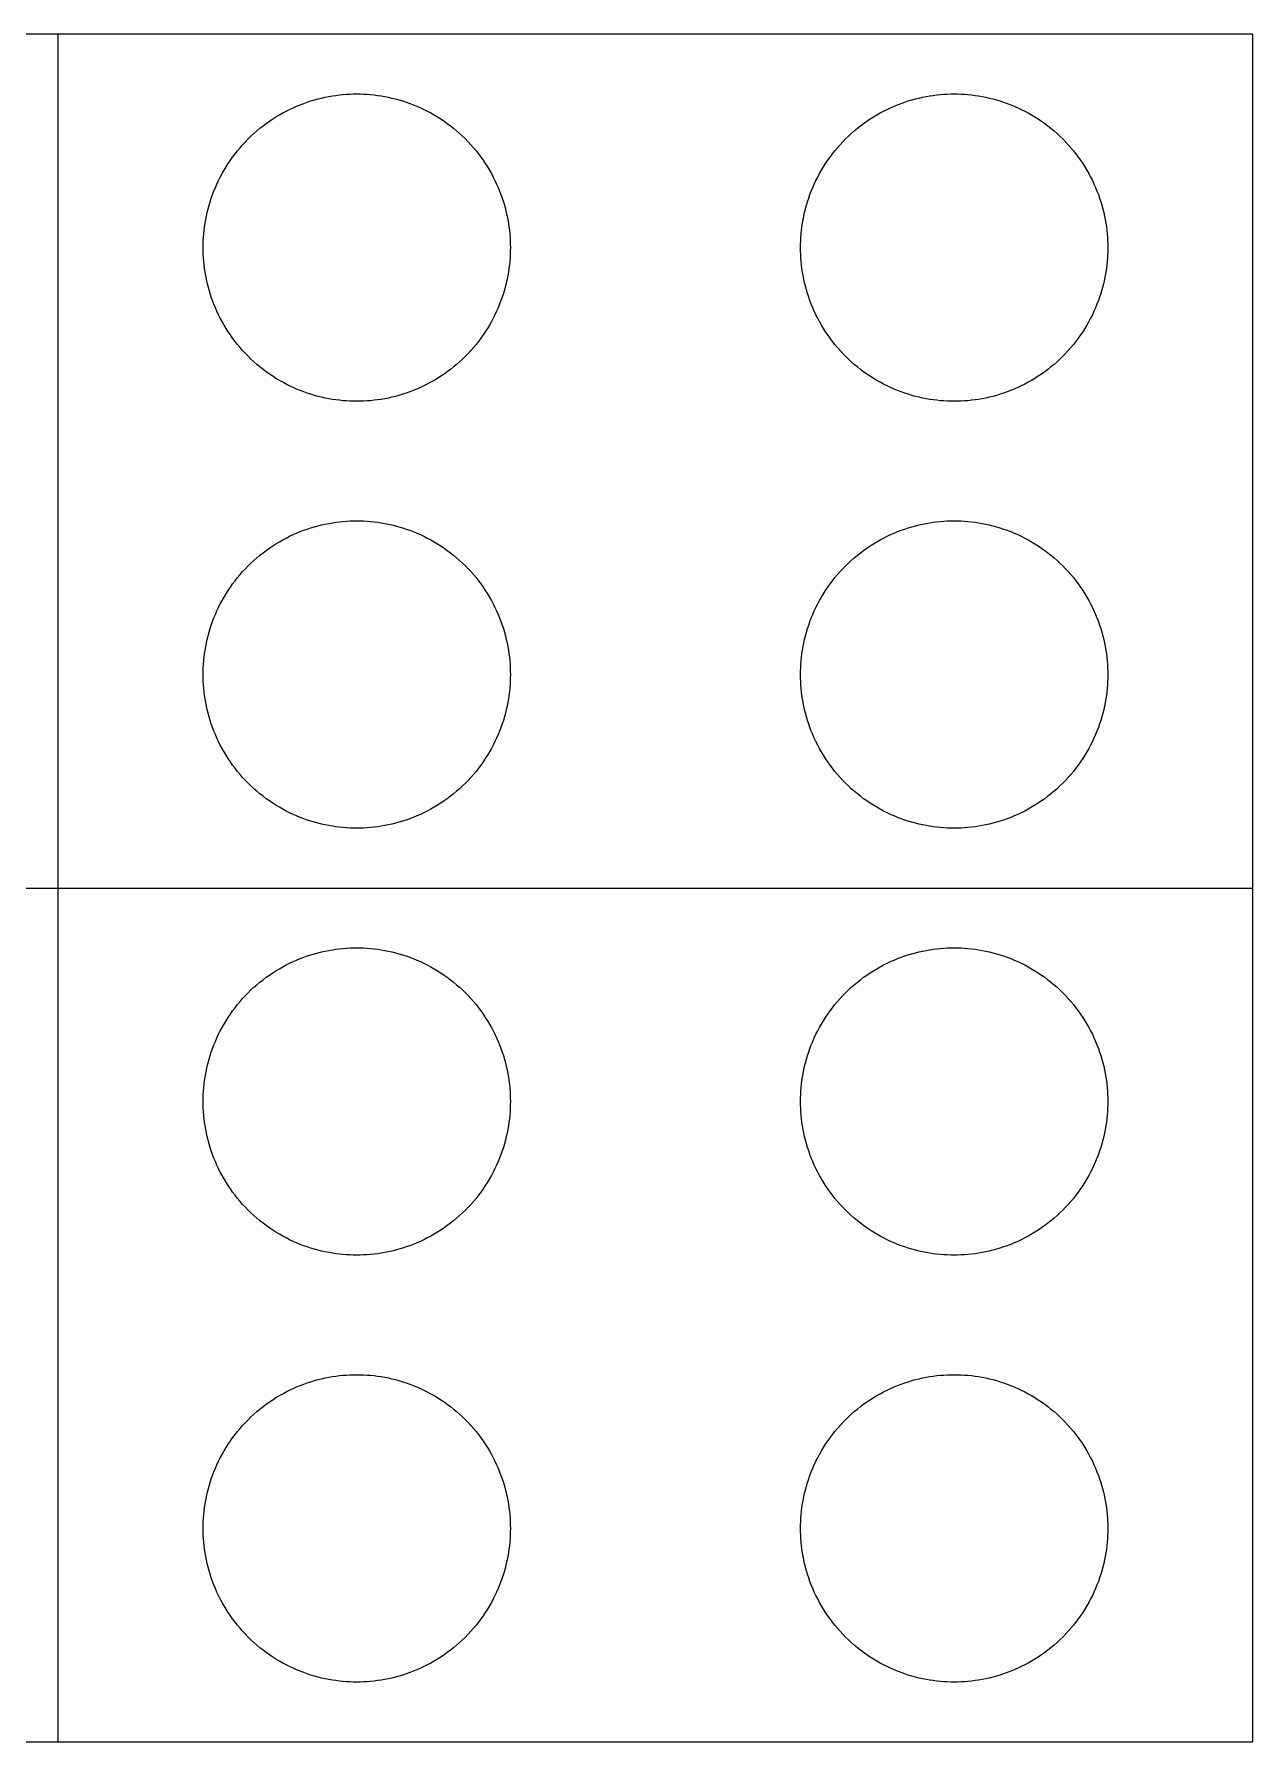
# Model space of a CAD drawing. Header units: millimetres. Extents: x -1467 to -767, y 409 to 909.
# Drawn here: x -1124 to -767, y 409 to 909 of the extents above; entities that cross this region are included whole.
import ezdxf

# ---------------------------------------------------------------- set-up
doc = ezdxf.new("R2010")
doc.units = ezdxf.units.MM
doc.header["$MEASUREMENT"] = 0
doc.layers.add('Default', color=178, linetype='Continuous', true_color=0x000000)

msp = doc.modelspace()

# ---------------------------------------------------------------- linework, layer by layer
at = {"layer": 'Default'}
for points in [[(-766.95, 908.7), (-1313.16, 908.7)], [(-1116.95, 408.7), (-1116.95, 908.7)], [(-766.95, 408.7), (-766.95, 908.7)], [(-1466.95, 658.7), (-766.95, 658.7)], [(-1466.95, 408.7), (-766.95, 408.7)]]:
    msp.add_lwpolyline(points, dxfattribs=at)
for points in [[(-984.45, 846.2), (-984.46, 845.21), (-984.49, 844.2), (-984.55, 843.18), (-984.63, 842.16), (-984.74, 841.13), (-984.86, 840.1), (-985.02, 839.06), (-985.2, 838.02), (-985.41, 836.97), (-985.64, 835.92), (-985.9, 834.87), (-986.19, 833.82), (-986.5, 832.77), (-986.84, 831.73), (-987.21, 830.68), (-987.61, 829.64), (-988.03, 828.6), (-988.49, 827.57), (-988.97, 826.55), (-989.48, 825.54), (-990.01, 824.53), (-990.58, 823.54), (-991.17, 822.55), (-991.78, 821.58), (-992.43, 820.62), (-993.1, 819.68), (-993.79, 818.75), (-994.51, 817.84), (-995.26, 816.95), (-996.02, 816.07), (-996.82, 815.22), (-997.63, 814.38), (-998.46, 813.57), (-999.32, 812.78), (-1000.19, 812.01), (-1001.08, 811.27), (-1002, 810.55), (-1002.92, 809.85), (-1003.87, 809.18), (-1004.82, 808.54), (-1005.8, 807.92), (-1006.78, 807.33), (-1007.77, 806.77), (-1008.78, 806.23), (-1009.79, 805.72), (-1010.82, 805.24), (-1011.85, 804.79), (-1012.88, 804.36), (-1013.92, 803.97), (-1014.97, 803.6), (-1016.02, 803.26), (-1017.07, 802.94), (-1018.12, 802.65), (-1019.17, 802.39), (-1020.21, 802.16), (-1021.26, 801.96), (-1022.3, 801.78), (-1023.34, 801.62), (-1024.38, 801.49), (-1025.4, 801.39), (-1026.43, 801.31), (-1027.44, 801.25), (-1028.45, 801.22), (-1029.45, 801.2), (-1030.45, 801.22), (-1031.45, 801.25), (-1032.47, 801.31), (-1033.49, 801.39), (-1034.52, 801.49), (-1035.55, 801.62), (-1036.59, 801.78), (-1037.64, 801.96), (-1038.68, 802.16), (-1039.73, 802.39), (-1040.78, 802.65), (-1041.83, 802.94), (-1042.88, 803.26), (-1043.93, 803.6), (-1044.97, 803.97), (-1046.01, 804.36), (-1047.05, 804.79), (-1048.08, 805.24), (-1049.1, 805.72), (-1050.12, 806.23), (-1051.12, 806.77), (-1052.12, 807.33), (-1053.1, 807.92), (-1054.07, 808.54), (-1055.03, 809.18), (-1055.97, 809.85), (-1056.9, 810.55), (-1057.81, 811.27), (-1058.7, 812.01), (-1059.58, 812.78), (-1060.43, 813.57), (-1061.27, 814.38), (-1062.08, 815.22), (-1062.87, 816.07), (-1063.64, 816.95), (-1064.38, 817.84), (-1065.1, 818.75), (-1065.8, 819.68), (-1066.47, 820.62), (-1067.11, 821.58), (-1067.73, 822.55), (-1068.32, 823.54), (-1068.88, 824.53), (-1069.42, 825.54), (-1069.93, 826.55), (-1070.41, 827.57), (-1070.86, 828.6), (-1071.29, 829.64), (-1071.69, 830.68), (-1072.06, 831.73), (-1072.4, 832.77), (-1072.71, 833.82), (-1073, 834.87), (-1073.26, 835.92), (-1073.49, 836.97), (-1073.7, 838.02), (-1073.88, 839.06), (-1074.03, 840.1), (-1074.16, 841.13), (-1074.27, 842.16), (-1074.35, 843.18), (-1074.4, 844.2), (-1074.44, 845.21), (-1074.45, 846.2), (-1074.44, 847.2), (-1074.4, 848.21), (-1074.35, 849.23), (-1074.27, 850.25), (-1074.16, 851.28), (-1074.03, 852.31), (-1073.88, 853.35), (-1073.7, 854.39), (-1073.49, 855.44), (-1073.26, 856.49), (-1073, 857.54), (-1072.71, 858.59), (-1072.4, 859.64), (-1072.06, 860.68), (-1071.69, 861.73), (-1071.29, 862.77), (-1070.86, 863.8), (-1070.41, 864.83), (-1069.93, 865.86), (-1069.42, 866.87), (-1068.88, 867.88), (-1068.32, 868.87), (-1067.73, 869.86), (-1067.11, 870.83), (-1066.47, 871.79), (-1065.8, 872.73), (-1065.1, 873.66), (-1064.38, 874.57), (-1063.64, 875.46), (-1062.87, 876.34), (-1062.08, 877.19), (-1061.27, 878.02), (-1060.43, 878.84), (-1059.58, 879.63), (-1058.7, 880.4), (-1057.81, 881.14), (-1056.9, 881.86), (-1055.97, 882.56), (-1055.03, 883.23), (-1054.07, 883.87), (-1053.1, 884.49), (-1052.12, 885.08), (-1051.12, 885.64), (-1050.12, 886.18), (-1049.1, 886.69), (-1048.08, 887.17), (-1047.05, 887.62), (-1046.01, 888.04), (-1044.97, 888.44), (-1043.93, 888.81), (-1042.88, 889.15), (-1041.83, 889.47), (-1040.78, 889.75), (-1039.73, 890.01), (-1038.68, 890.25), (-1037.64, 890.45), (-1036.59, 890.63), (-1035.55, 890.79), (-1034.52, 890.92), (-1033.49, 891.02), (-1032.47, 891.1), (-1031.45, 891.16), (-1030.45, 891.19), (-1029.45, 891.2), (-1028.45, 891.19), (-1027.44, 891.16), (-1026.43, 891.1), (-1025.4, 891.02), (-1024.38, 890.92), (-1023.34, 890.79), (-1022.3, 890.63), (-1021.26, 890.45), (-1020.21, 890.25), (-1019.17, 890.01), (-1018.12, 889.75), (-1017.07, 889.47), (-1016.02, 889.15), (-1014.97, 888.81), (-1013.92, 888.44), (-1012.88, 888.04), (-1011.85, 887.62), (-1010.82, 887.17), (-1009.79, 886.69), (-1008.78, 886.18), (-1007.77, 885.64), (-1006.78, 885.08), (-1005.8, 884.49), (-1004.82, 883.87), (-1003.87, 883.23), (-1002.92, 882.56), (-1002, 881.86), (-1001.08, 881.14), (-1000.19, 880.4), (-999.32, 879.63), (-998.46, 878.84), (-997.63, 878.02), (-996.82, 877.19), (-996.02, 876.34), (-995.26, 875.46), (-994.51, 874.57), (-993.79, 873.66), (-993.1, 872.73), (-992.43, 871.79), (-991.78, 870.83), (-991.17, 869.86), (-990.58, 868.87), (-990.01, 867.88), (-989.48, 866.87), (-988.97, 865.86), (-988.49, 864.83), (-988.03, 863.8), (-987.61, 862.77), (-987.21, 861.73), (-986.84, 860.68), (-986.5, 859.64), (-986.19, 858.59), (-985.9, 857.54), (-985.64, 856.49), (-985.41, 855.44), (-985.2, 854.39), (-985.02, 853.35), (-984.86, 852.31), (-984.74, 851.28), (-984.63, 850.25), (-984.55, 849.23), (-984.49, 848.21), (-984.46, 847.2)], [(-809.45, 846.2), (-809.46, 845.21), (-809.49, 844.2), (-809.55, 843.18), (-809.63, 842.16), (-809.74, 841.13), (-809.86, 840.1), (-810.02, 839.06), (-810.2, 838.02), (-810.41, 836.97), (-810.64, 835.92), (-810.9, 834.87), (-811.19, 833.82), (-811.5, 832.77), (-811.84, 831.73), (-812.21, 830.68), (-812.61, 829.64), (-813.03, 828.6), (-813.49, 827.57), (-813.97, 826.55), (-814.48, 825.54), (-815.01, 824.53), (-815.58, 823.54), (-816.17, 822.55), (-816.78, 821.58), (-817.43, 820.62), (-818.1, 819.68), (-818.79, 818.75), (-819.51, 817.84), (-820.26, 816.95), (-821.02, 816.07), (-821.82, 815.22), (-822.63, 814.38), (-823.46, 813.57), (-824.32, 812.78), (-825.19, 812.01), (-826.08, 811.27), (-827, 810.55), (-827.92, 809.85), (-828.87, 809.18), (-829.82, 808.54), (-830.8, 807.92), (-831.78, 807.33), (-832.77, 806.77), (-833.78, 806.23), (-834.79, 805.72), (-835.82, 805.24), (-836.85, 804.79), (-837.88, 804.36), (-838.92, 803.97), (-839.97, 803.6), (-841.02, 803.26), (-842.07, 802.94), (-843.12, 802.65), (-844.17, 802.39), (-845.21, 802.16), (-846.26, 801.96), (-847.3, 801.78), (-848.34, 801.62), (-849.38, 801.49), (-850.4, 801.39), (-851.43, 801.31), (-852.44, 801.25), (-853.45, 801.22), (-854.45, 801.2), (-855.45, 801.22), (-856.45, 801.25), (-857.47, 801.31), (-858.49, 801.39), (-859.52, 801.49), (-860.55, 801.62), (-861.59, 801.78), (-862.64, 801.96), (-863.68, 802.16), (-864.73, 802.39), (-865.78, 802.65), (-866.83, 802.94), (-867.88, 803.26), (-868.93, 803.6), (-869.97, 803.97), (-871.01, 804.36), (-872.05, 804.79), (-873.08, 805.24), (-874.1, 805.72), (-875.12, 806.23), (-876.12, 806.77), (-877.12, 807.33), (-878.1, 807.92), (-879.07, 808.54), (-880.03, 809.18), (-880.97, 809.85), (-881.9, 810.55), (-882.81, 811.27), (-883.7, 812.01), (-884.58, 812.78), (-885.43, 813.57), (-886.27, 814.38), (-887.08, 815.22), (-887.87, 816.07), (-888.64, 816.95), (-889.38, 817.84), (-890.1, 818.75), (-890.8, 819.68), (-891.47, 820.62), (-892.11, 821.58), (-892.73, 822.55), (-893.32, 823.54), (-893.88, 824.53), (-894.42, 825.54), (-894.93, 826.55), (-895.41, 827.57), (-895.86, 828.6), (-896.29, 829.64), (-896.69, 830.68), (-897.06, 831.73), (-897.4, 832.77), (-897.71, 833.82), (-898, 834.87), (-898.26, 835.92), (-898.49, 836.97), (-898.7, 838.02), (-898.88, 839.06), (-899.03, 840.1), (-899.16, 841.13), (-899.27, 842.16), (-899.35, 843.18), (-899.4, 844.2), (-899.44, 845.21), (-899.45, 846.2), (-899.44, 847.2), (-899.4, 848.21), (-899.35, 849.23), (-899.27, 850.25), (-899.16, 851.28), (-899.03, 852.31), (-898.88, 853.35), (-898.7, 854.39), (-898.49, 855.44), (-898.26, 856.49), (-898, 857.54), (-897.71, 858.59), (-897.4, 859.64), (-897.06, 860.68), (-896.69, 861.73), (-896.29, 862.77), (-895.86, 863.8), (-895.41, 864.83), (-894.93, 865.86), (-894.42, 866.87), (-893.88, 867.88), (-893.32, 868.87), (-892.73, 869.86), (-892.11, 870.83), (-891.47, 871.79), (-890.8, 872.73), (-890.1, 873.66), (-889.38, 874.57), (-888.64, 875.46), (-887.87, 876.34), (-887.08, 877.19), (-886.27, 878.02), (-885.43, 878.84), (-884.58, 879.63), (-883.7, 880.4), (-882.81, 881.14), (-881.9, 881.86), (-880.97, 882.56), (-880.03, 883.23), (-879.07, 883.87), (-878.1, 884.49), (-877.12, 885.08), (-876.12, 885.64), (-875.12, 886.18), (-874.1, 886.69), (-873.08, 887.17), (-872.05, 887.62), (-871.01, 888.04), (-869.97, 888.44), (-868.93, 888.81), (-867.88, 889.15), (-866.83, 889.47), (-865.78, 889.75), (-864.73, 890.01), (-863.68, 890.25), (-862.64, 890.45), (-861.59, 890.63), (-860.55, 890.79), (-859.52, 890.92), (-858.49, 891.02), (-857.47, 891.1), (-856.45, 891.16), (-855.45, 891.19), (-854.45, 891.2), (-853.45, 891.19), (-852.44, 891.16), (-851.43, 891.1), (-850.4, 891.02), (-849.38, 890.92), (-848.34, 890.79), (-847.3, 890.63), (-846.26, 890.45), (-845.21, 890.25), (-844.17, 890.01), (-843.12, 889.75), (-842.07, 889.47), (-841.02, 889.15), (-839.97, 888.81), (-838.92, 888.44), (-837.88, 888.04), (-836.85, 887.62), (-835.82, 887.17), (-834.79, 886.69), (-833.78, 886.18), (-832.77, 885.64), (-831.78, 885.08), (-830.8, 884.49), (-829.82, 883.87), (-828.87, 883.23), (-827.92, 882.56), (-827, 881.86), (-826.08, 881.14), (-825.19, 880.4), (-824.32, 879.63), (-823.46, 878.84), (-822.63, 878.02), (-821.82, 877.19), (-821.02, 876.34), (-820.26, 875.46), (-819.51, 874.57), (-818.79, 873.66), (-818.1, 872.73), (-817.43, 871.79), (-816.78, 870.83), (-816.17, 869.86), (-815.58, 868.87), (-815.01, 867.88), (-814.48, 866.87), (-813.97, 865.86), (-813.49, 864.83), (-813.03, 863.8), (-812.61, 862.77), (-812.21, 861.73), (-811.84, 860.68), (-811.5, 859.64), (-811.19, 858.59), (-810.9, 857.54), (-810.64, 856.49), (-810.41, 855.44), (-810.2, 854.39), (-810.02, 853.35), (-809.86, 852.31), (-809.74, 851.28), (-809.63, 850.25), (-809.55, 849.23), (-809.49, 848.21), (-809.46, 847.2)], [(-984.45, 721.2), (-984.46, 720.21), (-984.49, 719.2), (-984.55, 718.18), (-984.63, 717.16), (-984.74, 716.13), (-984.86, 715.1), (-985.02, 714.06), (-985.2, 713.02), (-985.41, 711.97), (-985.64, 710.92), (-985.9, 709.87), (-986.19, 708.82), (-986.5, 707.77), (-986.84, 706.73), (-987.21, 705.68), (-987.61, 704.64), (-988.03, 703.6), (-988.49, 702.57), (-988.97, 701.55), (-989.48, 700.54), (-990.01, 699.53), (-990.58, 698.54), (-991.17, 697.55), (-991.78, 696.58), (-992.43, 695.62), (-993.1, 694.68), (-993.79, 693.75), (-994.51, 692.84), (-995.26, 691.95), (-996.02, 691.07), (-996.82, 690.22), (-997.63, 689.38), (-998.46, 688.57), (-999.32, 687.78), (-1000.19, 687.01), (-1001.08, 686.27), (-1002, 685.55), (-1002.92, 684.85), (-1003.87, 684.18), (-1004.82, 683.54), (-1005.8, 682.92), (-1006.78, 682.33), (-1007.77, 681.77), (-1008.78, 681.23), (-1009.79, 680.72), (-1010.82, 680.24), (-1011.85, 679.79), (-1012.88, 679.36), (-1013.92, 678.97), (-1014.97, 678.6), (-1016.02, 678.26), (-1017.07, 677.94), (-1018.12, 677.65), (-1019.17, 677.39), (-1020.21, 677.16), (-1021.26, 676.96), (-1022.3, 676.78), (-1023.34, 676.62), (-1024.38, 676.49), (-1025.4, 676.39), (-1026.43, 676.31), (-1027.44, 676.25), (-1028.45, 676.22), (-1029.45, 676.2), (-1030.45, 676.22), (-1031.45, 676.25), (-1032.47, 676.31), (-1033.49, 676.39), (-1034.52, 676.49), (-1035.55, 676.62), (-1036.59, 676.78), (-1037.64, 676.96), (-1038.68, 677.16), (-1039.73, 677.39), (-1040.78, 677.65), (-1041.83, 677.94), (-1042.88, 678.26), (-1043.93, 678.6), (-1044.97, 678.97), (-1046.01, 679.36), (-1047.05, 679.79), (-1048.08, 680.24), (-1049.1, 680.72), (-1050.12, 681.23), (-1051.12, 681.77), (-1052.12, 682.33), (-1053.1, 682.92), (-1054.07, 683.54), (-1055.03, 684.18), (-1055.97, 684.85), (-1056.9, 685.55), (-1057.81, 686.27), (-1058.7, 687.01), (-1059.58, 687.78), (-1060.43, 688.57), (-1061.27, 689.38), (-1062.08, 690.22), (-1062.87, 691.07), (-1063.64, 691.95), (-1064.38, 692.84), (-1065.1, 693.75), (-1065.8, 694.68), (-1066.47, 695.62), (-1067.11, 696.58), (-1067.73, 697.55), (-1068.32, 698.54), (-1068.88, 699.53), (-1069.42, 700.54), (-1069.93, 701.55), (-1070.41, 702.57), (-1070.86, 703.6), (-1071.29, 704.64), (-1071.69, 705.68), (-1072.06, 706.73), (-1072.4, 707.77), (-1072.71, 708.82), (-1073, 709.87), (-1073.26, 710.92), (-1073.49, 711.97), (-1073.7, 713.02), (-1073.88, 714.06), (-1074.03, 715.1), (-1074.16, 716.13), (-1074.27, 717.16), (-1074.35, 718.18), (-1074.4, 719.2), (-1074.44, 720.21), (-1074.45, 721.2), (-1074.44, 722.2), (-1074.4, 723.21), (-1074.35, 724.23), (-1074.27, 725.25), (-1074.16, 726.28), (-1074.03, 727.31), (-1073.88, 728.35), (-1073.7, 729.39), (-1073.49, 730.44), (-1073.26, 731.49), (-1073, 732.54), (-1072.71, 733.59), (-1072.4, 734.64), (-1072.06, 735.68), (-1071.69, 736.73), (-1071.29, 737.77), (-1070.86, 738.8), (-1070.41, 739.83), (-1069.93, 740.86), (-1069.42, 741.87), (-1068.88, 742.88), (-1068.32, 743.87), (-1067.73, 744.86), (-1067.11, 745.83), (-1066.47, 746.79), (-1065.8, 747.73), (-1065.1, 748.66), (-1064.38, 749.57), (-1063.64, 750.46), (-1062.87, 751.34), (-1062.08, 752.19), (-1061.27, 753.02), (-1060.43, 753.84), (-1059.58, 754.63), (-1058.7, 755.4), (-1057.81, 756.14), (-1056.9, 756.86), (-1055.97, 757.56), (-1055.03, 758.23), (-1054.07, 758.87), (-1053.1, 759.49), (-1052.12, 760.08), (-1051.12, 760.64), (-1050.12, 761.18), (-1049.1, 761.69), (-1048.08, 762.17), (-1047.05, 762.62), (-1046.01, 763.04), (-1044.97, 763.44), (-1043.93, 763.81), (-1042.88, 764.15), (-1041.83, 764.47), (-1040.78, 764.75), (-1039.73, 765.01), (-1038.68, 765.25), (-1037.64, 765.45), (-1036.59, 765.63), (-1035.55, 765.79), (-1034.52, 765.92), (-1033.49, 766.02), (-1032.47, 766.1), (-1031.45, 766.16), (-1030.45, 766.19), (-1029.45, 766.2), (-1028.45, 766.19), (-1027.44, 766.16), (-1026.43, 766.1), (-1025.4, 766.02), (-1024.38, 765.92), (-1023.34, 765.79), (-1022.3, 765.63), (-1021.26, 765.45), (-1020.21, 765.25), (-1019.17, 765.01), (-1018.12, 764.75), (-1017.07, 764.47), (-1016.02, 764.15), (-1014.97, 763.81), (-1013.92, 763.44), (-1012.88, 763.04), (-1011.85, 762.62), (-1010.82, 762.17), (-1009.79, 761.69), (-1008.78, 761.18), (-1007.77, 760.64), (-1006.78, 760.08), (-1005.8, 759.49), (-1004.82, 758.87), (-1003.87, 758.23), (-1002.92, 757.56), (-1002, 756.86), (-1001.08, 756.14), (-1000.19, 755.4), (-999.32, 754.63), (-998.46, 753.84), (-997.63, 753.02), (-996.82, 752.19), (-996.02, 751.34), (-995.26, 750.46), (-994.51, 749.57), (-993.79, 748.66), (-993.1, 747.73), (-992.43, 746.79), (-991.78, 745.83), (-991.17, 744.86), (-990.58, 743.87), (-990.01, 742.88), (-989.48, 741.87), (-988.97, 740.86), (-988.49, 739.83), (-988.03, 738.8), (-987.61, 737.77), (-987.21, 736.73), (-986.84, 735.68), (-986.5, 734.64), (-986.19, 733.59), (-985.9, 732.54), (-985.64, 731.49), (-985.41, 730.44), (-985.2, 729.39), (-985.02, 728.35), (-984.86, 727.31), (-984.74, 726.28), (-984.63, 725.25), (-984.55, 724.23), (-984.49, 723.21), (-984.46, 722.2)], [(-809.45, 721.2), (-809.46, 720.21), (-809.49, 719.2), (-809.55, 718.18), (-809.63, 717.16), (-809.74, 716.13), (-809.86, 715.1), (-810.02, 714.06), (-810.2, 713.02), (-810.41, 711.97), (-810.64, 710.92), (-810.9, 709.87), (-811.19, 708.82), (-811.5, 707.77), (-811.84, 706.73), (-812.21, 705.68), (-812.61, 704.64), (-813.03, 703.6), (-813.49, 702.57), (-813.97, 701.55), (-814.48, 700.54), (-815.01, 699.53), (-815.58, 698.54), (-816.17, 697.55), (-816.78, 696.58), (-817.43, 695.62), (-818.1, 694.68), (-818.79, 693.75), (-819.51, 692.84), (-820.26, 691.95), (-821.02, 691.07), (-821.82, 690.22), (-822.63, 689.38), (-823.46, 688.57), (-824.32, 687.78), (-825.19, 687.01), (-826.08, 686.27), (-827, 685.55), (-827.92, 684.85), (-828.87, 684.18), (-829.82, 683.54), (-830.8, 682.92), (-831.78, 682.33), (-832.77, 681.77), (-833.78, 681.23), (-834.79, 680.72), (-835.82, 680.24), (-836.85, 679.79), (-837.88, 679.36), (-838.92, 678.97), (-839.97, 678.6), (-841.02, 678.26), (-842.07, 677.94), (-843.12, 677.65), (-844.17, 677.39), (-845.21, 677.16), (-846.26, 676.96), (-847.3, 676.78), (-848.34, 676.62), (-849.38, 676.49), (-850.4, 676.39), (-851.43, 676.31), (-852.44, 676.25), (-853.45, 676.22), (-854.45, 676.2), (-855.45, 676.22), (-856.45, 676.25), (-857.47, 676.31), (-858.49, 676.39), (-859.52, 676.49), (-860.55, 676.62), (-861.59, 676.78), (-862.64, 676.96), (-863.68, 677.16), (-864.73, 677.39), (-865.78, 677.65), (-866.83, 677.94), (-867.88, 678.26), (-868.93, 678.6), (-869.97, 678.97), (-871.01, 679.36), (-872.05, 679.79), (-873.08, 680.24), (-874.1, 680.72), (-875.12, 681.23), (-876.12, 681.77), (-877.12, 682.33), (-878.1, 682.92), (-879.07, 683.54), (-880.03, 684.18), (-880.97, 684.85), (-881.9, 685.55), (-882.81, 686.27), (-883.7, 687.01), (-884.58, 687.78), (-885.43, 688.57), (-886.27, 689.38), (-887.08, 690.22), (-887.87, 691.07), (-888.64, 691.95), (-889.38, 692.84), (-890.1, 693.75), (-890.8, 694.68), (-891.47, 695.62), (-892.11, 696.58), (-892.73, 697.55), (-893.32, 698.54), (-893.88, 699.53), (-894.42, 700.54), (-894.93, 701.55), (-895.41, 702.57), (-895.86, 703.6), (-896.29, 704.64), (-896.69, 705.68), (-897.06, 706.73), (-897.4, 707.77), (-897.71, 708.82), (-898, 709.87), (-898.26, 710.92), (-898.49, 711.97), (-898.7, 713.02), (-898.88, 714.06), (-899.03, 715.1), (-899.16, 716.13), (-899.27, 717.16), (-899.35, 718.18), (-899.4, 719.2), (-899.44, 720.21), (-899.45, 721.2), (-899.44, 722.2), (-899.4, 723.21), (-899.35, 724.23), (-899.27, 725.25), (-899.16, 726.28), (-899.03, 727.31), (-898.88, 728.35), (-898.7, 729.39), (-898.49, 730.44), (-898.26, 731.49), (-898, 732.54), (-897.71, 733.59), (-897.4, 734.64), (-897.06, 735.68), (-896.69, 736.73), (-896.29, 737.77), (-895.86, 738.8), (-895.41, 739.83), (-894.93, 740.86), (-894.42, 741.87), (-893.88, 742.88), (-893.32, 743.87), (-892.73, 744.86), (-892.11, 745.83), (-891.47, 746.79), (-890.8, 747.73), (-890.1, 748.66), (-889.38, 749.57), (-888.64, 750.46), (-887.87, 751.34), (-887.08, 752.19), (-886.27, 753.02), (-885.43, 753.84), (-884.58, 754.63), (-883.7, 755.4), (-882.81, 756.14), (-881.9, 756.86), (-880.97, 757.56), (-880.03, 758.23), (-879.07, 758.87), (-878.1, 759.49), (-877.12, 760.08), (-876.12, 760.64), (-875.12, 761.18), (-874.1, 761.69), (-873.08, 762.17), (-872.05, 762.62), (-871.01, 763.04), (-869.97, 763.44), (-868.93, 763.81), (-867.88, 764.15), (-866.83, 764.47), (-865.78, 764.75), (-864.73, 765.01), (-863.68, 765.25), (-862.64, 765.45), (-861.59, 765.63), (-860.55, 765.79), (-859.52, 765.92), (-858.49, 766.02), (-857.47, 766.1), (-856.45, 766.16), (-855.45, 766.19), (-854.45, 766.2), (-853.45, 766.19), (-852.44, 766.16), (-851.43, 766.1), (-850.4, 766.02), (-849.38, 765.92), (-848.34, 765.79), (-847.3, 765.63), (-846.26, 765.45), (-845.21, 765.25), (-844.17, 765.01), (-843.12, 764.75), (-842.07, 764.47), (-841.02, 764.15), (-839.97, 763.81), (-838.92, 763.44), (-837.88, 763.04), (-836.85, 762.62), (-835.82, 762.17), (-834.79, 761.69), (-833.78, 761.18), (-832.77, 760.64), (-831.78, 760.08), (-830.8, 759.49), (-829.82, 758.87), (-828.87, 758.23), (-827.92, 757.56), (-827, 756.86), (-826.08, 756.14), (-825.19, 755.4), (-824.32, 754.63), (-823.46, 753.84), (-822.63, 753.02), (-821.82, 752.19), (-821.02, 751.34), (-820.26, 750.46), (-819.51, 749.57), (-818.79, 748.66), (-818.1, 747.73), (-817.43, 746.79), (-816.78, 745.83), (-816.17, 744.86), (-815.58, 743.87), (-815.01, 742.88), (-814.48, 741.87), (-813.97, 740.86), (-813.49, 739.83), (-813.03, 738.8), (-812.61, 737.77), (-812.21, 736.73), (-811.84, 735.68), (-811.5, 734.64), (-811.19, 733.59), (-810.9, 732.54), (-810.64, 731.49), (-810.41, 730.44), (-810.2, 729.39), (-810.02, 728.35), (-809.86, 727.31), (-809.74, 726.28), (-809.63, 725.25), (-809.55, 724.23), (-809.49, 723.21), (-809.46, 722.2)], [(-984.45, 596.2), (-984.46, 595.21), (-984.49, 594.2), (-984.55, 593.18), (-984.63, 592.16), (-984.74, 591.13), (-984.86, 590.1), (-985.02, 589.06), (-985.2, 588.02), (-985.41, 586.97), (-985.64, 585.92), (-985.9, 584.87), (-986.19, 583.82), (-986.5, 582.77), (-986.84, 581.73), (-987.21, 580.68), (-987.61, 579.64), (-988.03, 578.6), (-988.49, 577.57), (-988.97, 576.55), (-989.48, 575.54), (-990.01, 574.53), (-990.58, 573.54), (-991.17, 572.55), (-991.78, 571.58), (-992.43, 570.62), (-993.1, 569.68), (-993.79, 568.75), (-994.51, 567.84), (-995.26, 566.95), (-996.02, 566.07), (-996.82, 565.22), (-997.63, 564.38), (-998.46, 563.57), (-999.32, 562.78), (-1000.19, 562.01), (-1001.08, 561.27), (-1002, 560.55), (-1002.92, 559.85), (-1003.87, 559.18), (-1004.82, 558.54), (-1005.8, 557.92), (-1006.78, 557.33), (-1007.77, 556.77), (-1008.78, 556.23), (-1009.79, 555.72), (-1010.82, 555.24), (-1011.85, 554.79), (-1012.88, 554.36), (-1013.92, 553.97), (-1014.97, 553.6), (-1016.02, 553.26), (-1017.07, 552.94), (-1018.12, 552.65), (-1019.17, 552.39), (-1020.21, 552.16), (-1021.26, 551.96), (-1022.3, 551.78), (-1023.34, 551.62), (-1024.38, 551.49), (-1025.4, 551.39), (-1026.43, 551.31), (-1027.44, 551.25), (-1028.45, 551.22), (-1029.45, 551.2), (-1030.45, 551.22), (-1031.45, 551.25), (-1032.47, 551.31), (-1033.49, 551.39), (-1034.52, 551.49), (-1035.55, 551.62), (-1036.59, 551.78), (-1037.64, 551.96), (-1038.68, 552.16), (-1039.73, 552.39), (-1040.78, 552.65), (-1041.83, 552.94), (-1042.88, 553.26), (-1043.93, 553.6), (-1044.97, 553.97), (-1046.01, 554.36), (-1047.05, 554.79), (-1048.08, 555.24), (-1049.1, 555.72), (-1050.12, 556.23), (-1051.12, 556.77), (-1052.12, 557.33), (-1053.1, 557.92), (-1054.07, 558.54), (-1055.03, 559.18), (-1055.97, 559.85), (-1056.9, 560.55), (-1057.81, 561.27), (-1058.7, 562.01), (-1059.58, 562.78), (-1060.43, 563.57), (-1061.27, 564.38), (-1062.08, 565.22), (-1062.87, 566.07), (-1063.64, 566.95), (-1064.38, 567.84), (-1065.1, 568.75), (-1065.8, 569.68), (-1066.47, 570.62), (-1067.11, 571.58), (-1067.73, 572.55), (-1068.32, 573.54), (-1068.88, 574.53), (-1069.42, 575.54), (-1069.93, 576.55), (-1070.41, 577.57), (-1070.86, 578.6), (-1071.29, 579.64), (-1071.69, 580.68), (-1072.06, 581.73), (-1072.4, 582.77), (-1072.71, 583.82), (-1073, 584.87), (-1073.26, 585.92), (-1073.49, 586.97), (-1073.7, 588.02), (-1073.88, 589.06), (-1074.03, 590.1), (-1074.16, 591.13), (-1074.27, 592.16), (-1074.35, 593.18), (-1074.4, 594.2), (-1074.44, 595.21), (-1074.45, 596.2), (-1074.44, 597.2), (-1074.4, 598.21), (-1074.35, 599.23), (-1074.27, 600.25), (-1074.16, 601.28), (-1074.03, 602.31), (-1073.88, 603.35), (-1073.7, 604.39), (-1073.49, 605.44), (-1073.26, 606.49), (-1073, 607.54), (-1072.71, 608.59), (-1072.4, 609.64), (-1072.06, 610.68), (-1071.69, 611.73), (-1071.29, 612.77), (-1070.86, 613.8), (-1070.41, 614.83), (-1069.93, 615.86), (-1069.42, 616.87), (-1068.88, 617.88), (-1068.32, 618.87), (-1067.73, 619.86), (-1067.11, 620.83), (-1066.47, 621.79), (-1065.8, 622.73), (-1065.1, 623.66), (-1064.38, 624.57), (-1063.64, 625.46), (-1062.87, 626.34), (-1062.08, 627.19), (-1061.27, 628.02), (-1060.43, 628.84), (-1059.58, 629.63), (-1058.7, 630.4), (-1057.81, 631.14), (-1056.9, 631.86), (-1055.97, 632.56), (-1055.03, 633.23), (-1054.07, 633.87), (-1053.1, 634.49), (-1052.12, 635.08), (-1051.12, 635.64), (-1050.12, 636.18), (-1049.1, 636.69), (-1048.08, 637.17), (-1047.05, 637.62), (-1046.01, 638.04), (-1044.97, 638.44), (-1043.93, 638.81), (-1042.88, 639.15), (-1041.83, 639.47), (-1040.78, 639.75), (-1039.73, 640.01), (-1038.68, 640.25), (-1037.64, 640.45), (-1036.59, 640.63), (-1035.55, 640.79), (-1034.52, 640.92), (-1033.49, 641.02), (-1032.47, 641.1), (-1031.45, 641.16), (-1030.45, 641.19), (-1029.45, 641.2), (-1028.45, 641.19), (-1027.44, 641.16), (-1026.43, 641.1), (-1025.4, 641.02), (-1024.38, 640.92), (-1023.34, 640.79), (-1022.3, 640.63), (-1021.26, 640.45), (-1020.21, 640.25), (-1019.17, 640.01), (-1018.12, 639.75), (-1017.07, 639.47), (-1016.02, 639.15), (-1014.97, 638.81), (-1013.92, 638.44), (-1012.88, 638.04), (-1011.85, 637.62), (-1010.82, 637.17), (-1009.79, 636.69), (-1008.78, 636.18), (-1007.77, 635.64), (-1006.78, 635.08), (-1005.8, 634.49), (-1004.82, 633.87), (-1003.87, 633.23), (-1002.92, 632.56), (-1002, 631.86), (-1001.08, 631.14), (-1000.19, 630.4), (-999.32, 629.63), (-998.46, 628.84), (-997.63, 628.02), (-996.82, 627.19), (-996.02, 626.34), (-995.26, 625.46), (-994.51, 624.57), (-993.79, 623.66), (-993.1, 622.73), (-992.43, 621.79), (-991.78, 620.83), (-991.17, 619.86), (-990.58, 618.87), (-990.01, 617.88), (-989.48, 616.87), (-988.97, 615.86), (-988.49, 614.83), (-988.03, 613.8), (-987.61, 612.77), (-987.21, 611.73), (-986.84, 610.68), (-986.5, 609.64), (-986.19, 608.59), (-985.9, 607.54), (-985.64, 606.49), (-985.41, 605.44), (-985.2, 604.39), (-985.02, 603.35), (-984.86, 602.31), (-984.74, 601.28), (-984.63, 600.25), (-984.55, 599.23), (-984.49, 598.21), (-984.46, 597.2)], [(-809.45, 596.2), (-809.46, 595.21), (-809.49, 594.2), (-809.55, 593.18), (-809.63, 592.16), (-809.74, 591.13), (-809.86, 590.1), (-810.02, 589.06), (-810.2, 588.02), (-810.41, 586.97), (-810.64, 585.92), (-810.9, 584.87), (-811.19, 583.82), (-811.5, 582.77), (-811.84, 581.73), (-812.21, 580.68), (-812.61, 579.64), (-813.03, 578.6), (-813.49, 577.57), (-813.97, 576.55), (-814.48, 575.54), (-815.01, 574.53), (-815.58, 573.54), (-816.17, 572.55), (-816.78, 571.58), (-817.43, 570.62), (-818.1, 569.68), (-818.79, 568.75), (-819.51, 567.84), (-820.26, 566.95), (-821.02, 566.07), (-821.82, 565.22), (-822.63, 564.38), (-823.46, 563.57), (-824.32, 562.78), (-825.19, 562.01), (-826.08, 561.27), (-827, 560.55), (-827.92, 559.85), (-828.87, 559.18), (-829.82, 558.54), (-830.8, 557.92), (-831.78, 557.33), (-832.77, 556.77), (-833.78, 556.23), (-834.79, 555.72), (-835.82, 555.24), (-836.85, 554.79), (-837.88, 554.36), (-838.92, 553.97), (-839.97, 553.6), (-841.02, 553.26), (-842.07, 552.94), (-843.12, 552.65), (-844.17, 552.39), (-845.21, 552.16), (-846.26, 551.96), (-847.3, 551.78), (-848.34, 551.62), (-849.38, 551.49), (-850.4, 551.39), (-851.43, 551.31), (-852.44, 551.25), (-853.45, 551.22), (-854.45, 551.2), (-855.45, 551.22), (-856.45, 551.25), (-857.47, 551.31), (-858.49, 551.39), (-859.52, 551.49), (-860.55, 551.62), (-861.59, 551.78), (-862.64, 551.96), (-863.68, 552.16), (-864.73, 552.39), (-865.78, 552.65), (-866.83, 552.94), (-867.88, 553.26), (-868.93, 553.6), (-869.97, 553.97), (-871.01, 554.36), (-872.05, 554.79), (-873.08, 555.24), (-874.1, 555.72), (-875.12, 556.23), (-876.12, 556.77), (-877.12, 557.33), (-878.1, 557.92), (-879.07, 558.54), (-880.03, 559.18), (-880.97, 559.85), (-881.9, 560.55), (-882.81, 561.27), (-883.7, 562.01), (-884.58, 562.78), (-885.43, 563.57), (-886.27, 564.38), (-887.08, 565.22), (-887.87, 566.07), (-888.64, 566.95), (-889.38, 567.84), (-890.1, 568.75), (-890.8, 569.68), (-891.47, 570.62), (-892.11, 571.58), (-892.73, 572.55), (-893.32, 573.54), (-893.88, 574.53), (-894.42, 575.54), (-894.93, 576.55), (-895.41, 577.57), (-895.86, 578.6), (-896.29, 579.64), (-896.69, 580.68), (-897.06, 581.73), (-897.4, 582.77), (-897.71, 583.82), (-898, 584.87), (-898.26, 585.92), (-898.49, 586.97), (-898.7, 588.02), (-898.88, 589.06), (-899.03, 590.1), (-899.16, 591.13), (-899.27, 592.16), (-899.35, 593.18), (-899.4, 594.2), (-899.44, 595.21), (-899.45, 596.2), (-899.44, 597.2), (-899.4, 598.21), (-899.35, 599.23), (-899.27, 600.25), (-899.16, 601.28), (-899.03, 602.31), (-898.88, 603.35), (-898.7, 604.39), (-898.49, 605.44), (-898.26, 606.49), (-898, 607.54), (-897.71, 608.59), (-897.4, 609.64), (-897.06, 610.68), (-896.69, 611.73), (-896.29, 612.77), (-895.86, 613.8), (-895.41, 614.83), (-894.93, 615.86), (-894.42, 616.87), (-893.88, 617.88), (-893.32, 618.87), (-892.73, 619.86), (-892.11, 620.83), (-891.47, 621.79), (-890.8, 622.73), (-890.1, 623.66), (-889.38, 624.57), (-888.64, 625.46), (-887.87, 626.34), (-887.08, 627.19), (-886.27, 628.02), (-885.43, 628.84), (-884.58, 629.63), (-883.7, 630.4), (-882.81, 631.14), (-881.9, 631.86), (-880.97, 632.56), (-880.03, 633.23), (-879.07, 633.87), (-878.1, 634.49), (-877.12, 635.08), (-876.12, 635.64), (-875.12, 636.18), (-874.1, 636.69), (-873.08, 637.17), (-872.05, 637.62), (-871.01, 638.04), (-869.97, 638.44), (-868.93, 638.81), (-867.88, 639.15), (-866.83, 639.47), (-865.78, 639.75), (-864.73, 640.01), (-863.68, 640.25), (-862.64, 640.45), (-861.59, 640.63), (-860.55, 640.79), (-859.52, 640.92), (-858.49, 641.02), (-857.47, 641.1), (-856.45, 641.16), (-855.45, 641.19), (-854.45, 641.2), (-853.45, 641.19), (-852.44, 641.16), (-851.43, 641.1), (-850.4, 641.02), (-849.38, 640.92), (-848.34, 640.79), (-847.3, 640.63), (-846.26, 640.45), (-845.21, 640.25), (-844.17, 640.01), (-843.12, 639.75), (-842.07, 639.47), (-841.02, 639.15), (-839.97, 638.81), (-838.92, 638.44), (-837.88, 638.04), (-836.85, 637.62), (-835.82, 637.17), (-834.79, 636.69), (-833.78, 636.18), (-832.77, 635.64), (-831.78, 635.08), (-830.8, 634.49), (-829.82, 633.87), (-828.87, 633.23), (-827.92, 632.56), (-827, 631.86), (-826.08, 631.14), (-825.19, 630.4), (-824.32, 629.63), (-823.46, 628.84), (-822.63, 628.02), (-821.82, 627.19), (-821.02, 626.34), (-820.26, 625.46), (-819.51, 624.57), (-818.79, 623.66), (-818.1, 622.73), (-817.43, 621.79), (-816.78, 620.83), (-816.17, 619.86), (-815.58, 618.87), (-815.01, 617.88), (-814.48, 616.87), (-813.97, 615.86), (-813.49, 614.83), (-813.03, 613.8), (-812.61, 612.77), (-812.21, 611.73), (-811.84, 610.68), (-811.5, 609.64), (-811.19, 608.59), (-810.9, 607.54), (-810.64, 606.49), (-810.41, 605.44), (-810.2, 604.39), (-810.02, 603.35), (-809.86, 602.31), (-809.74, 601.28), (-809.63, 600.25), (-809.55, 599.23), (-809.49, 598.21), (-809.46, 597.2)], [(-984.45, 471.2), (-984.46, 470.21), (-984.49, 469.2), (-984.55, 468.18), (-984.63, 467.16), (-984.74, 466.13), (-984.86, 465.1), (-985.02, 464.06), (-985.2, 463.02), (-985.41, 461.97), (-985.64, 460.92), (-985.9, 459.87), (-986.19, 458.82), (-986.5, 457.77), (-986.84, 456.73), (-987.21, 455.68), (-987.61, 454.64), (-988.03, 453.6), (-988.49, 452.57), (-988.97, 451.55), (-989.48, 450.54), (-990.01, 449.53), (-990.58, 448.54), (-991.17, 447.55), (-991.78, 446.58), (-992.43, 445.62), (-993.1, 444.68), (-993.79, 443.75), (-994.51, 442.84), (-995.26, 441.95), (-996.02, 441.07), (-996.82, 440.22), (-997.63, 439.38), (-998.46, 438.57), (-999.32, 437.78), (-1000.19, 437.01), (-1001.08, 436.27), (-1002, 435.55), (-1002.92, 434.85), (-1003.87, 434.18), (-1004.82, 433.54), (-1005.8, 432.92), (-1006.78, 432.33), (-1007.77, 431.77), (-1008.78, 431.23), (-1009.79, 430.72), (-1010.82, 430.24), (-1011.85, 429.79), (-1012.88, 429.36), (-1013.92, 428.97), (-1014.97, 428.6), (-1016.02, 428.26), (-1017.07, 427.94), (-1018.12, 427.65), (-1019.17, 427.39), (-1020.21, 427.16), (-1021.26, 426.96), (-1022.3, 426.78), (-1023.34, 426.62), (-1024.38, 426.49), (-1025.4, 426.39), (-1026.43, 426.31), (-1027.44, 426.25), (-1028.45, 426.22), (-1029.45, 426.2), (-1030.45, 426.22), (-1031.45, 426.25), (-1032.47, 426.31), (-1033.49, 426.39), (-1034.52, 426.49), (-1035.55, 426.62), (-1036.59, 426.78), (-1037.64, 426.96), (-1038.68, 427.16), (-1039.73, 427.39), (-1040.78, 427.65), (-1041.83, 427.94), (-1042.88, 428.26), (-1043.93, 428.6), (-1044.97, 428.97), (-1046.01, 429.36), (-1047.05, 429.79), (-1048.08, 430.24), (-1049.1, 430.72), (-1050.12, 431.23), (-1051.12, 431.77), (-1052.12, 432.33), (-1053.1, 432.92), (-1054.07, 433.54), (-1055.03, 434.18), (-1055.97, 434.85), (-1056.9, 435.55), (-1057.81, 436.27), (-1058.7, 437.01), (-1059.58, 437.78), (-1060.43, 438.57), (-1061.27, 439.38), (-1062.08, 440.22), (-1062.87, 441.07), (-1063.64, 441.95), (-1064.38, 442.84), (-1065.1, 443.75), (-1065.8, 444.68), (-1066.47, 445.62), (-1067.11, 446.58), (-1067.73, 447.55), (-1068.32, 448.54), (-1068.88, 449.53), (-1069.42, 450.54), (-1069.93, 451.55), (-1070.41, 452.57), (-1070.86, 453.6), (-1071.29, 454.64), (-1071.69, 455.68), (-1072.06, 456.73), (-1072.4, 457.77), (-1072.71, 458.82), (-1073, 459.87), (-1073.26, 460.92), (-1073.49, 461.97), (-1073.7, 463.02), (-1073.88, 464.06), (-1074.03, 465.1), (-1074.16, 466.13), (-1074.27, 467.16), (-1074.35, 468.18), (-1074.4, 469.2), (-1074.44, 470.21), (-1074.45, 471.2), (-1074.44, 472.2), (-1074.4, 473.21), (-1074.35, 474.23), (-1074.27, 475.25), (-1074.16, 476.28), (-1074.03, 477.31), (-1073.88, 478.35), (-1073.7, 479.39), (-1073.49, 480.44), (-1073.26, 481.49), (-1073, 482.54), (-1072.71, 483.59), (-1072.4, 484.64), (-1072.06, 485.68), (-1071.69, 486.73), (-1071.29, 487.77), (-1070.86, 488.8), (-1070.41, 489.83), (-1069.93, 490.86), (-1069.42, 491.87), (-1068.88, 492.88), (-1068.32, 493.87), (-1067.73, 494.86), (-1067.11, 495.83), (-1066.47, 496.79), (-1065.8, 497.73), (-1065.1, 498.66), (-1064.38, 499.57), (-1063.64, 500.46), (-1062.87, 501.34), (-1062.08, 502.19), (-1061.27, 503.02), (-1060.43, 503.84), (-1059.58, 504.63), (-1058.7, 505.4), (-1057.81, 506.14), (-1056.9, 506.86), (-1055.97, 507.56), (-1055.03, 508.23), (-1054.07, 508.87), (-1053.1, 509.49), (-1052.12, 510.08), (-1051.12, 510.64), (-1050.12, 511.18), (-1049.1, 511.69), (-1048.08, 512.17), (-1047.05, 512.62), (-1046.01, 513.04), (-1044.97, 513.44), (-1043.93, 513.81), (-1042.88, 514.15), (-1041.83, 514.47), (-1040.78, 514.75), (-1039.73, 515.01), (-1038.68, 515.25), (-1037.64, 515.45), (-1036.59, 515.63), (-1035.55, 515.79), (-1034.52, 515.92), (-1033.49, 516.02), (-1032.47, 516.1), (-1031.45, 516.16), (-1030.45, 516.19), (-1029.45, 516.2), (-1028.45, 516.19), (-1027.44, 516.16), (-1026.43, 516.1), (-1025.4, 516.02), (-1024.38, 515.92), (-1023.34, 515.79), (-1022.3, 515.63), (-1021.26, 515.45), (-1020.21, 515.25), (-1019.17, 515.01), (-1018.12, 514.75), (-1017.07, 514.47), (-1016.02, 514.15), (-1014.97, 513.81), (-1013.92, 513.44), (-1012.88, 513.04), (-1011.85, 512.62), (-1010.82, 512.17), (-1009.79, 511.69), (-1008.78, 511.18), (-1007.77, 510.64), (-1006.78, 510.08), (-1005.8, 509.49), (-1004.82, 508.87), (-1003.87, 508.23), (-1002.92, 507.56), (-1002, 506.86), (-1001.08, 506.14), (-1000.19, 505.4), (-999.32, 504.63), (-998.46, 503.84), (-997.63, 503.02), (-996.82, 502.19), (-996.02, 501.34), (-995.26, 500.46), (-994.51, 499.57), (-993.79, 498.66), (-993.1, 497.73), (-992.43, 496.79), (-991.78, 495.83), (-991.17, 494.86), (-990.58, 493.87), (-990.01, 492.88), (-989.48, 491.87), (-988.97, 490.86), (-988.49, 489.83), (-988.03, 488.8), (-987.61, 487.77), (-987.21, 486.73), (-986.84, 485.68), (-986.5, 484.64), (-986.19, 483.59), (-985.9, 482.54), (-985.64, 481.49), (-985.41, 480.44), (-985.2, 479.39), (-985.02, 478.35), (-984.86, 477.31), (-984.74, 476.28), (-984.63, 475.25), (-984.55, 474.23), (-984.49, 473.21), (-984.46, 472.2)], [(-809.45, 471.2), (-809.46, 470.21), (-809.49, 469.2), (-809.55, 468.18), (-809.63, 467.16), (-809.74, 466.13), (-809.86, 465.1), (-810.02, 464.06), (-810.2, 463.02), (-810.41, 461.97), (-810.64, 460.92), (-810.9, 459.87), (-811.19, 458.82), (-811.5, 457.77), (-811.84, 456.73), (-812.21, 455.68), (-812.61, 454.64), (-813.03, 453.6), (-813.49, 452.57), (-813.97, 451.55), (-814.48, 450.54), (-815.01, 449.53), (-815.58, 448.54), (-816.17, 447.55), (-816.78, 446.58), (-817.43, 445.62), (-818.1, 444.68), (-818.79, 443.75), (-819.51, 442.84), (-820.26, 441.95), (-821.02, 441.07), (-821.82, 440.22), (-822.63, 439.38), (-823.46, 438.57), (-824.32, 437.78), (-825.19, 437.01), (-826.08, 436.27), (-827, 435.55), (-827.92, 434.85), (-828.87, 434.18), (-829.82, 433.54), (-830.8, 432.92), (-831.78, 432.33), (-832.77, 431.77), (-833.78, 431.23), (-834.79, 430.72), (-835.82, 430.24), (-836.85, 429.79), (-837.88, 429.36), (-838.92, 428.97), (-839.97, 428.6), (-841.02, 428.26), (-842.07, 427.94), (-843.12, 427.65), (-844.17, 427.39), (-845.21, 427.16), (-846.26, 426.96), (-847.3, 426.78), (-848.34, 426.62), (-849.38, 426.49), (-850.4, 426.39), (-851.43, 426.31), (-852.44, 426.25), (-853.45, 426.22), (-854.45, 426.2), (-855.45, 426.22), (-856.45, 426.25), (-857.47, 426.31), (-858.49, 426.39), (-859.52, 426.49), (-860.55, 426.62), (-861.59, 426.78), (-862.64, 426.96), (-863.68, 427.16), (-864.73, 427.39), (-865.78, 427.65), (-866.83, 427.94), (-867.88, 428.26), (-868.93, 428.6), (-869.97, 428.97), (-871.01, 429.36), (-872.05, 429.79), (-873.08, 430.24), (-874.1, 430.72), (-875.12, 431.23), (-876.12, 431.77), (-877.12, 432.33), (-878.1, 432.92), (-879.07, 433.54), (-880.03, 434.18), (-880.97, 434.85), (-881.9, 435.55), (-882.81, 436.27), (-883.7, 437.01), (-884.58, 437.78), (-885.43, 438.57), (-886.27, 439.38), (-887.08, 440.22), (-887.87, 441.07), (-888.64, 441.95), (-889.38, 442.84), (-890.1, 443.75), (-890.8, 444.68), (-891.47, 445.62), (-892.11, 446.58), (-892.73, 447.55), (-893.32, 448.54), (-893.88, 449.53), (-894.42, 450.54), (-894.93, 451.55), (-895.41, 452.57), (-895.86, 453.6), (-896.29, 454.64), (-896.69, 455.68), (-897.06, 456.73), (-897.4, 457.77), (-897.71, 458.82), (-898, 459.87), (-898.26, 460.92), (-898.49, 461.97), (-898.7, 463.02), (-898.88, 464.06), (-899.03, 465.1), (-899.16, 466.13), (-899.27, 467.16), (-899.35, 468.18), (-899.4, 469.2), (-899.44, 470.21), (-899.45, 471.2), (-899.44, 472.2), (-899.4, 473.21), (-899.35, 474.23), (-899.27, 475.25), (-899.16, 476.28), (-899.03, 477.31), (-898.88, 478.35), (-898.7, 479.39), (-898.49, 480.44), (-898.26, 481.49), (-898, 482.54), (-897.71, 483.59), (-897.4, 484.64), (-897.06, 485.68), (-896.69, 486.73), (-896.29, 487.77), (-895.86, 488.8), (-895.41, 489.83), (-894.93, 490.86), (-894.42, 491.87), (-893.88, 492.88), (-893.32, 493.87), (-892.73, 494.86), (-892.11, 495.83), (-891.47, 496.79), (-890.8, 497.73), (-890.1, 498.66), (-889.38, 499.57), (-888.64, 500.46), (-887.87, 501.34), (-887.08, 502.19), (-886.27, 503.02), (-885.43, 503.84), (-884.58, 504.63), (-883.7, 505.4), (-882.81, 506.14), (-881.9, 506.86), (-880.97, 507.56), (-880.03, 508.23), (-879.07, 508.87), (-878.1, 509.49), (-877.12, 510.08), (-876.12, 510.64), (-875.12, 511.18), (-874.1, 511.69), (-873.08, 512.17), (-872.05, 512.62), (-871.01, 513.04), (-869.97, 513.44), (-868.93, 513.81), (-867.88, 514.15), (-866.83, 514.47), (-865.78, 514.75), (-864.73, 515.01), (-863.68, 515.25), (-862.64, 515.45), (-861.59, 515.63), (-860.55, 515.79), (-859.52, 515.92), (-858.49, 516.02), (-857.47, 516.1), (-856.45, 516.16), (-855.45, 516.19), (-854.45, 516.2), (-853.45, 516.19), (-852.44, 516.16), (-851.43, 516.1), (-850.4, 516.02), (-849.38, 515.92), (-848.34, 515.79), (-847.3, 515.63), (-846.26, 515.45), (-845.21, 515.25), (-844.17, 515.01), (-843.12, 514.75), (-842.07, 514.47), (-841.02, 514.15), (-839.97, 513.81), (-838.92, 513.44), (-837.88, 513.04), (-836.85, 512.62), (-835.82, 512.17), (-834.79, 511.69), (-833.78, 511.18), (-832.77, 510.64), (-831.78, 510.08), (-830.8, 509.49), (-829.82, 508.87), (-828.87, 508.23), (-827.92, 507.56), (-827, 506.86), (-826.08, 506.14), (-825.19, 505.4), (-824.32, 504.63), (-823.46, 503.84), (-822.63, 503.02), (-821.82, 502.19), (-821.02, 501.34), (-820.26, 500.46), (-819.51, 499.57), (-818.79, 498.66), (-818.1, 497.73), (-817.43, 496.79), (-816.78, 495.83), (-816.17, 494.86), (-815.58, 493.87), (-815.01, 492.88), (-814.48, 491.87), (-813.97, 490.86), (-813.49, 489.83), (-813.03, 488.8), (-812.61, 487.77), (-812.21, 486.73), (-811.84, 485.68), (-811.5, 484.64), (-811.19, 483.59), (-810.9, 482.54), (-810.64, 481.49), (-810.41, 480.44), (-810.2, 479.39), (-810.02, 478.35), (-809.86, 477.31), (-809.74, 476.28), (-809.63, 475.25), (-809.55, 474.23), (-809.49, 473.21), (-809.46, 472.2)]]:
    msp.add_lwpolyline(points, close=True, dxfattribs=at)

doc.saveas('drawing.dxf')
